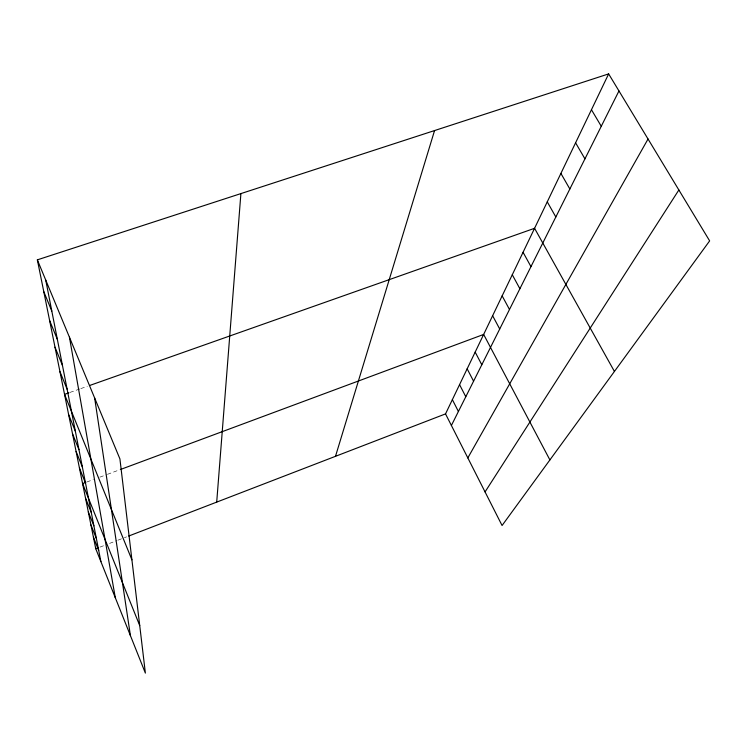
<?xml version="1.0" encoding="UTF-8"?>
<svg xmlns="http://www.w3.org/2000/svg" width="747" height="747" viewBox="0 0 747 747"><rect width="100%" height="100%" fill="white"/><g stroke="black" fill="none" stroke-linecap="round" stroke-linejoin="round"><path stroke-width="0.56" stroke-dasharray="3.73 2.8" d="M100.005 547.103L104.244 545.469M109.557 543.414L116.98 540.557M118.045 540.146L123.348 538.101M124.413 537.691L126.542 536.869M86.904 481.974L93.384 479.565M99.865 477.156L106.345 474.737M107.419 474.336L118.222 470.321M69.966 392.427L79.733 388.982M80.816 388.599L87.324 386.302"/><path stroke-width="1.12" d="M216.705 502.115L240.898 193.594M335.496 456.314L434.558 130.566M445.529 413.894L608.646 73.897L709.65 240.879L502.068 525.514L445.529 413.894L128.708 536.038M451.393 425.482L618.964 90.947M467.827 457.92L648.041 139.017M485.055 491.918L678.864 189.971M608.646 73.897L37.35 259.853L119.922 458.929L145.376 673.103L95.756 548.737L97.876 547.924M85.821 482.375L82.581 483.58L139.736 625.622M120.351 469.536L483.654 334.441L549.895 459.928M68.883 392.819L64.541 394.351L131.911 559.83M89.5 385.536L534.572 228.302L614.426 371.446M591.456 109.734L601.27 126.271M575.592 142.808L584.948 158.859M560.904 173.425L569.849 189.01M547.262 201.849L555.833 216.994M523.068 252.29L530.968 266.632M512.283 274.765L519.893 288.744M502.152 295.868L509.491 309.501M492.628 315.72L499.715 329.016M475.176 352.108L481.806 364.779M467.155 368.813L473.579 381.203M459.564 384.64L465.792 396.741M452.365 399.645L458.406 411.485M43.765 291.582L51.804 311.06M49.629 320.584L57.351 339.371M55.007 347.196L62.44 365.339M59.965 371.707L67.127 389.243M68.668 414.734L75.344 431.187M72.506 433.718L78.967 449.685M76.082 451.449L82.347 466.95M79.434 468.024L85.513 483.094M85.531 498.184L91.265 512.451M88.314 511.938L93.889 525.832M90.938 524.898L96.354 538.447M93.412 537.149L98.688 550.362M37.35 259.853L95.756 548.737M45.735 280.069L100.901 561.623M69.434 337.196L115.299 597.721M94.645 397.983L130.417 635.613"/></g></svg>
